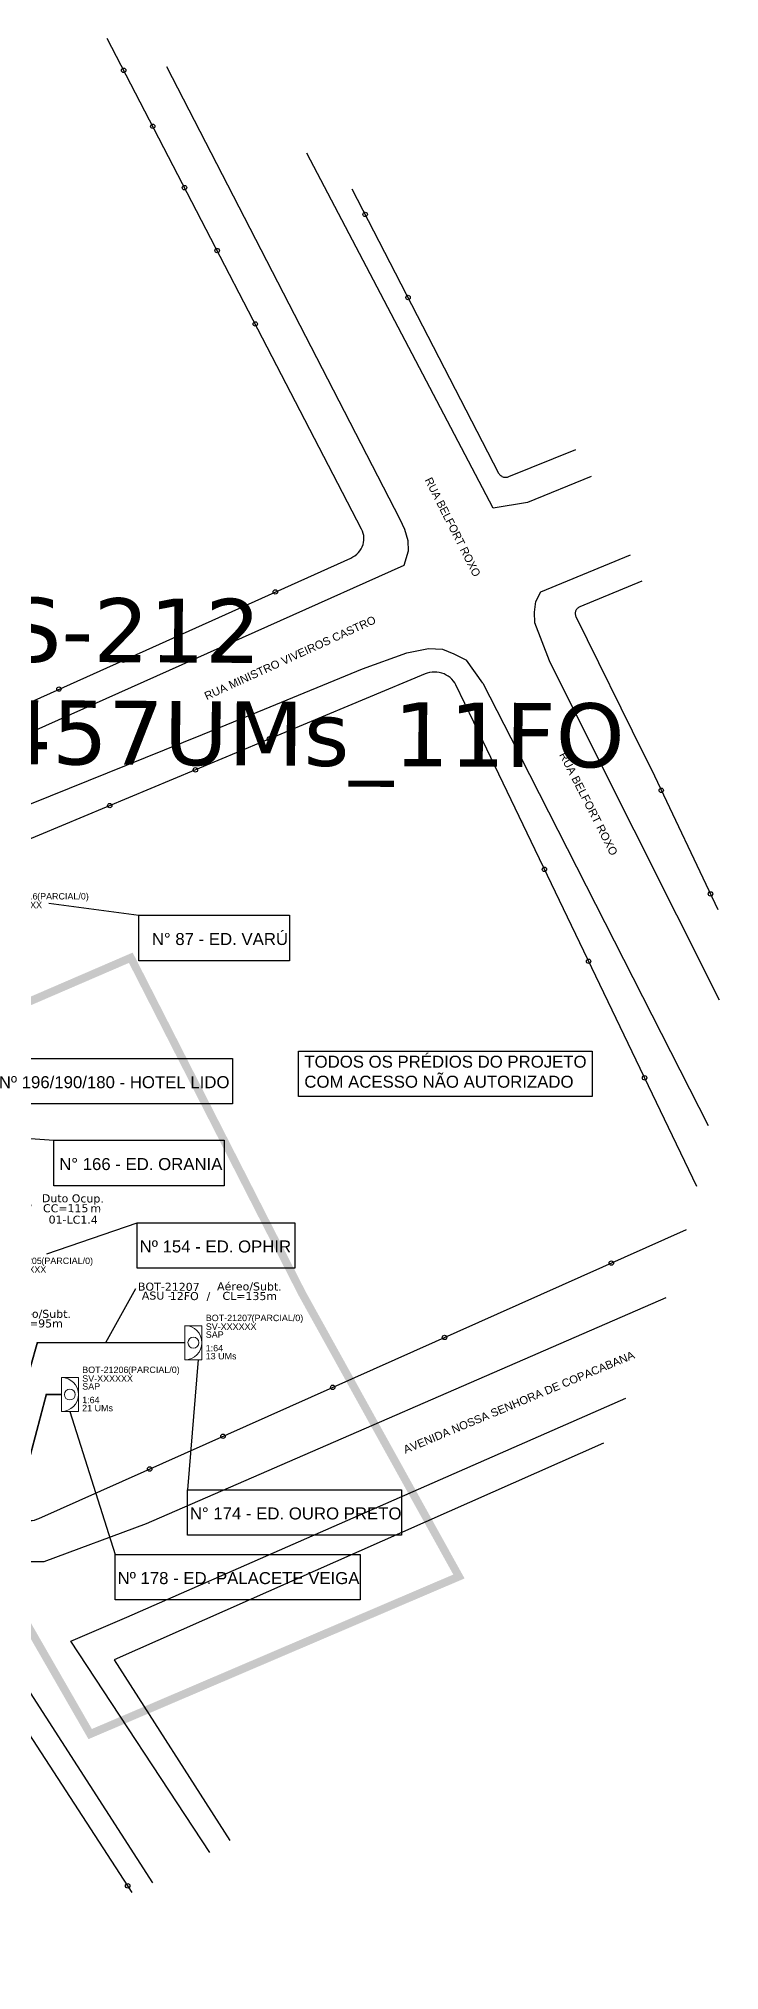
# Model space of a CAD drawing. Extents: x 31872 to 38560, y -10719 to -1519.
# Drawn here: x 35336 to 36187, y -10719 to -8305 of the extents above; entities that cross this region are included whole.
import ezdxf
from ezdxf.enums import TextEntityAlignment as Align

# ---------------------------------------------------------------- set-up
doc = ezdxf.new("R2010")
doc.units = ezdxf.units.DM
doc.header["$MEASUREMENT"] = 0
for name, color, linetype in [('10.0-Cartográfico', 252, 'Continuous'), ('10.3-Nome das Ruas', 252, 'Continuous'), ('20.8-Legenda', 1, 'Continuous'), ('CAP a instalar', 1, 'Continuous'), ('celulas gpon', 7, 'Continuous'), ('label_cabos', 7, 'Continuous'), ('Legenda', 1, 'Continuous'), ('Segmento de Logradouro Texto', 238, 'Continuous')]:
    doc.layers.add(name, color=color, linetype=linetype)
doc.layers.add("20.0-LEGENDA DOS CDO'S", color=1, linetype='Continuous', lineweight=0)
doc.layers.add('20.1-CDO_INTERIOR', color=1, linetype='Continuous', lineweight=0)
doc.layers.add('EXTRA', color=50, linetype='Continuous', plot=False)
doc.styles.add('ARIAL', font='arial.ttf')
doc.styles.add('DIGICADE', font='arial.ttf')
doc.styles.add('siredit', font='verdana.ttf')
doc.linetypes.add('FENCELINE1', pattern='A,0.25,-0.1,[133,ltypeshp.shx,S=0.1,R=0,X=-0.1,Y=0],-0.1,1', length=1.45)
doc.dimstyles.new('CC', dxfattribs={"dimtxt": 1, "dimasz": 2, "dimexe": 0.18, "dimexo": 0.0625, "dimgap": 0.09, "dimtad": 0, "dimdec": 0, "dimrnd": 1, "dimzin": 0, "dimdsep": 46, "dimtxsty": 'siredit', "dimblk": 'NONE', "dimcen": 0, "dimse1": 1, "dimse2": 1, "dimsd1": 1, "dimsd2": 1, "dimclrt": 7, "dimadec": 0, "dimazin": 0, "dimtfac": 1, "dimtdec": 0, "dimtofl": 0, "dimtmove": 0, "dimatfit": 3, "dimfxl": 0, "dimtolj": 1, "dimtzin": 0, "dimarcsym": 0})
doc.dimstyles.new('CL', dxfattribs={"dimtxt": 1, "dimasz": 2, "dimexe": 0.18, "dimexo": 0.0625, "dimgap": 0.09, "dimtad": 0, "dimdec": 0, "dimrnd": 1, "dimzin": 0, "dimdsep": 46, "dimtxsty": 'siredit', "dimblk": 'NONE', "dimcen": 0, "dimse1": 1, "dimse2": 1, "dimsd1": 1, "dimsd2": 1, "dimclrt": 7, "dimadec": 0, "dimazin": 0, "dimtfac": 1, "dimtdec": 0, "dimtofl": 0, "dimtmove": 0, "dimatfit": 3, "dimfxl": 0, "dimtolj": 1, "dimtzin": 0, "dimarcsym": 0})

# ---------------------------------------------------------------- blocks, each defined once
blk = doc.blocks.new('DV')
at = {"linetype": 'Continuous'}
blk.add_circle((0, 0), 0.00000275, dxfattribs=at)
blk = doc.blocks.new('CDOI_CT_DRT')
at = {"layer": '20.1-CDO_INTERIOR', "color": 8, "lineweight": 18}
blk.add_lwpolyline([(2.13, -2.13), (2.13, 2.12), (0, 2.12), (0, -2.13)], close=True, dxfattribs=at)
blk.add_circle((1.06, 0), 0.68, dxfattribs=at)
blk.add_arc((0, 0), 2.13, 269.9724, 89.9724, dxfattribs=at)
at = {"layer": "20.0-LEGENDA DOS CDO'S", "color": 8, "style": 'ARIAL'}
for tag, p in [('CDO_N', (2.61, 2.69)), ('SURVEY', (2.61, 1.6)), ('SAP', (2.61, 0.61)), ('1:XX', (2.6, -1.08)), ('UMS', (2.6, -2.09))]:
    blk.add_attdef(tag, p, '', height=0.8, rotation=359.9724, dxfattribs=at)
blk.add_attdef('FIBRAS_UTILIZADAS', text='', height=0.8, rotation=359.9724, dxfattribs=at).set_placement((10.32, 2.69), align=Align.CENTER)
blk = doc.blocks.new('_None')
blk = doc.blocks.new('Inst CB DT OCUP CFOA-SM-ASU-120-S-12')
at = {"layer": 'label_cabos', "color": 0, "style": 'siredit'}
for tag, flags, p in [('ID_ATIVIDADE', 3, (1.31, 2.67)), ('FATOR', 1, (11.56, 2.55))]:
    blk.add_attdef(tag, text='', height=1, rotation=359.69, dxfattribs=dict(at, flags=flags)).set_placement(p, align=Align.MIDDLE_CENTER)
for tag, p in [('TIPO_CABO', (1.26, 0)), ('DESTINO_CABO', (3.13, 1.26)), ('CABO', (4.69, -0.05)), ('/', (7.71, -0.05)), ('LANCE', (10.91, 0)), ('TIPO_CABO', (13.11, 1.24)), ('UND', (15.96, 0)), ('FID', (13.15, -1.41))]:
    blk.add_attdef(tag, text='', height=1, rotation=359.69, dxfattribs=at).set_placement(p, align=Align.MIDDLE_CENTER)
blk.add_attdef('QTDE', (12.43, -0.47), '', height=1, rotation=359.69, dxfattribs=at)
blk = doc.blocks.new('LEGENDA DOS CABOS')
at = {"layer": 'EXTRA', "style": 'siredit'}
for tag, p in [('ID', (4.6, 0.97)), ('XX', (9.03, 0.97))]:
    blk.add_attdef(tag, text='', height=0.48, rotation=359.69, dxfattribs=at).set_placement(p, align=Align.MIDDLE_CENTER)
at = {"layer": 'Legenda', "color": 7, "style": 'siredit'}
for tag, p in [('TIPO_CABO', (1.31, 0)), ('CABO', (4.69, -0.05)), ('/', (6.81, -0.05)), ('METROS', (10.03, -0.05))]:
    blk.add_attdef(tag, text='', height=0.8, rotation=359.69, dxfattribs=at).set_placement(p, align=Align.MIDDLE_CENTER)

msp = doc.modelspace()

# ---------------------------------------------------------------- linework, layer by layer
at = {"color": 3}
for points in [[(35460.8, -9400.2), (35649.1, -9400.2), (35649.1, -9457), (35460.8, -9457)], [(35279.2, -9579.1), (35578.2, -9579.1), (35578.2, -9635.9), (35279.2, -9635.9)], [(35660.5, -9569.9), (36027.4, -9569.9), (36027.4, -9626.7), (35660.5, -9626.7)], [(35354.7, -9681.4), (35567.4, -9681.4), (35567.4, -9738.2), (35354.7, -9738.2)], [(35459, -9784.4), (35656, -9784.4), (35656, -9841.2), (35459, -9841.2)], [(35521.7, -10118), (35789.1, -10118), (35789.1, -10174.8), (35521.7, -10174.8)], [(35431.4, -10198.8), (35737.6, -10198.8), (35737.6, -10255.6), (35431.4, -10255.6)]]:
    msp.add_lwpolyline(points, close=True, dxfattribs=at)
at = {"layer": '10.0-Cartográfico'}
for points in [[(35247.2, -9168.8), (35725.8, -8953.9), (35728.5, -8952.5), (35731, -8950.9), (35733.3, -8949), (35735.4, -8947), (35737.3, -8944.7), (35738.9, -8942.3), (35740.1, -8939.7), (35741.2, -8937), (35741.9, -8934.3), (35742.3, -8931.5), (35742.3, -8928.6), (35742.1, -8925.8), (35741.5, -8923), (35740.5, -8920.3), (35739.4, -8917.8), (35421.4, -8304.8)], [(35495.7, -8339.8), (35787.2, -8905.1), (35792.9, -8917.9), (35797.3, -8932.1), (35797.5, -8945.1), (35792.1, -8963.2), (35328.3, -9170.6)], [(36026.4, -8851.9), (35946.7, -8884.6), (35903.8, -8891.5), (35670.7, -8448.1)], [(35727.2, -8492.3), (35910.6, -8847.7), (35911.1, -8848.6), (35911.7, -8849.4), (35912.4, -8850.1), (35913.1, -8850.8), (35914, -8851.3), (35914.8, -8851.9), (35915.8, -8852.2), (35916.7, -8852.6), (35917.7, -8852.7), (35918.7, -8852.9), (35919.8, -8852.9), (35920.7, -8852.9), (35921.7, -8852.7), (35922.7, -8852.4), (35923.4, -8852.1), (36007, -8818.3)], [(35974.1, -9082.3), (35955.8, -9034.9), (35955.6, -9021.6), (35957, -9008.2), (35963.3, -8996.2), (36075.6, -8950)], [(36089.8, -8982.7), (36012.1, -9014.8), (36011.2, -9015.3), (36010.3, -9015.7), (36009.5, -9016.4), (36008.9, -9017), (36008.2, -9017.7), (36007.6, -9018.6), (36007.1, -9019.4), (36006.8, -9020.3), (36006.6, -9021.2), (36006.4, -9022.1), (36006.3, -9023.1), (36006.4, -9024), (36006.5, -9025), (36006.8, -9025.9), (36007.2, -9026.8)], [(36007.2, -9026.8), (36091.8, -9198.3)], [(35618.2, -9142.6), (35740.6, -9092.4), (35795.9, -9072.3), (35823, -9066.7), (35840.3, -9067.8), (35854.7, -9073.6), (35870.6, -9081.4)], [(35890.8, -9182.4), (35857.2, -9112.4), (35855.8, -9109.9), (35854.1, -9107.5), (35852.3, -9105.3), (35850.1, -9103.3), (35847.7, -9101.5), (35845.2, -9100), (35842.4, -9098.7), (35839.6, -9097.6), (35836.5, -9096.9), (35833.5, -9096.5), (35830.5, -9096.4), (35827.5, -9096.5), (35824.4, -9096.9), (35821.4, -9097.6), (35818.7, -9098.6), (35671.4, -9160.1)], [(35891, -9110.4), (35870.6, -9081.4)], [(36026.8, -9187.5), (35974.1, -9082.3)], [(35891, -9110.4), (35925.7, -9178.4)], [(36119.6, -9878.2), (35470, -10160.8), (35342.2, -10208), (35322.2, -10208.3), (35305.5, -10198.7), (35290.1, -10186.8), (34910.3, -9484.8), (34913.6, -9463), (34914.6, -9449.9), (34921.5, -9435.6), (35112.8, -9346.8), (35540.5, -9174.4), (35618.2, -9142.6)], [(35671.4, -9160.1), (35224.3, -9346.9), (34965.2, -9454.6), (34962.5, -9456), (34960, -9457.7), (34957.7, -9459.5), (34955.6, -9461.6), (34953.7, -9463.8), (34952.1, -9466.2), (34950.8, -9468.8), (34949.9, -9471.5), (34949.1, -9474.2), (34948.8, -9477), (34948.7, -9479.9), (34948.9, -9482.7), (34949.6, -9485.5), (34950.4, -9488.2), (34951.5, -9490.5)], [(36158.2, -9739.1), (35890.8, -9182.4)], [(35925.7, -9178.4), (36172.3, -9662.8)], [(36186.5, -9506.2), (36026.8, -9187.5)], [(36091.8, -9198.3), (36101.6, -9218.1), (36184.7, -9393.1)], [(34951.5, -9490.5), (35138, -9843.1), (35296.8, -10142.2), (35298.4, -10144.6), (35300.2, -10146.9), (35302.3, -10149), (35304.6, -10150.9), (35307, -10152.5), (35309.8, -10153.9), (35312.5, -10155.1), (35315.5, -10155.9), (35318.5, -10156.5), (35321.5, -10156.8), (35324.5, -10156.7), (35327.6, -10156.4), (35330.6, -10155.9), (35333.5, -10155), (35336, -10154), (36145.3, -9792.9)], [(35549.5, -10571.2), (35376, -10307.1), (35446, -10277.3), (36069.4, -10003.8)], [(36041.7, -10059.9), (35430.2, -10330.8), (35574.7, -10556.3)], [(34631.6, -10707.1), (34769.6, -10630.3), (35192.2, -10397.4), (35277.4, -10352.8), (35305.5, -10341.4), (35478, -10609.2)], [(35452.5, -10621.4), (35303.1, -10390.9), (34687.5, -10718.7)]]:
    msp.add_lwpolyline(points, dxfattribs=at)
at = {"layer": 'CAP a instalar', "color": 8, "linetype": 'FENCELINE1', "ltscale": 5, "const_width": 2}
for points in [[(35225.3, -10264.5), (35244.5, -10250.1), (35334.1, -9934.3), (35518.5, -9934.3)], [(35225.3, -10264.5), (35277.3, -10257), (35345.3, -9999.1), (35364.1, -9999.1)]]:
    msp.add_lwpolyline(points, dxfattribs=at)
at = {"layer": 'celulas gpon', "color": 116, "linetype": 'Continuous', "lineweight": 200, "const_width": 10}
msp.add_lwpolyline([(34555.7, -8847.5), (34410, -8917.9), (34604.7, -9310.3), (34646.8, -9290.2), (34807.8, -9602.9), (35065.2, -10111.4), (35185.3, -10044), (35302.1, -10253), (35400.1, -10423.4), (35861, -10226.5), (35665, -9872.9), (35450.9, -9453.3), (35284.1, -9525.3), (35156.2, -9281.2), (34861.8, -9416.1), (34555.7, -8847.5)], dxfattribs=at)

# ---------------------------------------------------------------- block references
at = {"layer": '10.0-Cartográfico', "xscale": 1000000, "yscale": 1000000, "zscale": 1000000}
for p in [(35442, -8344.4), (35478.3, -8414.3), (35518, -8491), (35743.8, -8524.4), (35558.8, -8569.6), (35797.4, -8628.3), (35606.4, -8661.3), (35631.5, -8996.2), (35441.6, -9081.5), (35361.1, -9117.6), (35624.2, -9179.8), (35531.7, -9218.5), (36113.9, -9244.1), (35424.6, -9263.2), (35967.9, -9342.8), (36175.4, -9373.5), (36023, -9457.7), (36093, -9603.4), (36051.5, -9834.8), (35843, -9927.8), (35703.3, -9990.1), (35566.1, -10051.3), (35474.5, -10092.2), (35447, -10613)]:
    msp.add_blockref('DV', p, dxfattribs=at)
at = {"layer": '20.1-CDO_INTERIOR', "xscale": 10, "yscale": 10, "zscale": 10}
for p, values in [((35250.5, -9407.4), {'CDO_N': 'BOT-21216', 'FIBRAS_UTILIZADAS': '        (PARCIAL/0)', 'SURVEY': 'SV-XXXXXX', 'SAP': 'SAP', '1:XX': '1:64', 'UMS': '22 UMs'}), ((35255.8, -9862.9), {'CDO_N': 'BOT-21205', 'FIBRAS_UTILIZADAS': '        (PARCIAL/0)', 'SURVEY': 'SV-XXXXXX', 'SAP': 'SAP', '1:XX': '1:64', 'UMS': '18 UMs'}), ((35518.5, -9934.3), {'CDO_N': 'BOT-21207', 'FIBRAS_UTILIZADAS': '        (PARCIAL/0)', 'SURVEY': 'SV-XXXXXX', 'SAP': 'SAP', '1:XX': '1:64', 'UMS': '13 UMs'}), ((35364.1, -9999.1), {'CDO_N': 'BOT-21206', 'FIBRAS_UTILIZADAS': '        (PARCIAL/0)', 'SURVEY': 'SV-XXXXXX', 'SAP': 'SAP', '1:XX': '1:64', 'UMS': '21 UMs'})]:
    msp.add_blockref('CDOI_CT_DRT', p, dxfattribs=at).add_auto_attribs(values)
at = {"layer": 'label_cabos', "color": 0, "lineweight": 0}
ref = msp.add_blockref('Inst CB DT OCUP CFOA-SM-ASU-120-S-12', (35247.5, -9766.5), dxfattribs=dict(at, xscale=10, yscale=10, zscale=10))
ref.add_attrib('DESTINO_CABO', 'BOT-21204', dxfattribs={"color": 0, "height": 10, "rotation": 359.69, "style": 'siredit'}).set_placement((35278.8, -9753.8), align=Align.MIDDLE_CENTER)
ref.add_attrib('CABO', '12FO', dxfattribs={"color": 0, "height": 10, "rotation": 359.69, "style": 'siredit'}).set_placement((35294.3, -9767), align=Align.MIDDLE_CENTER)
ref.add_attrib('TIPO_CABO', 'Duto Ocup.', dxfattribs={"color": 0, "height": 10, "rotation": 359.69, "style": 'siredit'}).set_placement((35378.5, -9754), align=Align.MIDDLE_CENTER)
ref.add_attrib('/', '/', dxfattribs={"color": 0, "height": 10, "rotation": 359.69, "style": 'siredit'}).set_placement((35324.6, -9767), align=Align.MIDDLE_CENTER)
ref.add_attrib('TIPO_CABO', 'ASU - ', dxfattribs={"color": 0, "height": 10, "rotation": 359.69, "style": 'siredit'}).set_placement((35260.1, -9766.5), align=Align.MIDDLE_CENTER)
ref.add_attrib('FID', '01-LC1.4', dxfattribs={"color": 0, "height": 10, "rotation": 359.69, "style": 'siredit'}).set_placement((35378.9, -9780.6), align=Align.MIDDLE_CENTER)
ref.add_attrib('LANCE', 'CC=', dxfattribs={"color": 0, "height": 10, "rotation": 359.69, "style": 'siredit'}).set_placement((35356.5, -9766.4), align=Align.MIDDLE_CENTER)
ref.add_attrib('QTDE', '115', (35371.7, -9771.2), dxfattribs={"color": 0, "height": 10, "rotation": 359.69, "style": 'siredit'})
ref.add_attrib('UND', 'm', dxfattribs={"color": 0, "height": 10, "rotation": 359.69, "style": 'siredit'}).set_placement((35407.1, -9766.4), align=Align.MIDDLE_CENTER)
ref = msp.add_blockref('LEGENDA DOS CABOS', (35456, -9880.7), dxfattribs=dict(at, xscale=10, yscale=10, zscale=10))
ref.add_attrib('ID', 'BOT-21207', dxfattribs={"color": 0, "height": 10, "rotation": 359.69, "style": 'siredit'}).set_placement((35498.4, -9864.4), align=Align.MIDDLE_CENTER)
ref.add_attrib('CABO', '12FO', dxfattribs={"color": 0, "height": 10, "rotation": 359.69, "style": 'siredit'}).set_placement((35517.7, -9876), align=Align.MIDDLE_CENTER)
ref.add_attrib('METROS', 'CL=135m', dxfattribs={"color": 0, "height": 10, "rotation": 359.69, "style": 'siredit'}).set_placement((35599.6, -9876), align=Align.MIDDLE_CENTER)
ref.add_attrib('XX', 'Aéreo/Subt.', dxfattribs={"color": 0, "height": 10, "rotation": 359.69, "style": 'siredit'}).set_placement((35599.1, -9864), align=Align.MIDDLE_CENTER)
ref.add_attrib('/', '/', dxfattribs={"color": 0, "height": 10, "rotation": 359.69, "style": 'siredit'}).set_placement((35547.9, -9876), align=Align.MIDDLE_CENTER)
ref.add_attrib('TIPO_CABO', 'ASU -', dxfattribs={"color": 0, "height": 10, "rotation": 359.69, "style": 'siredit'}).set_placement((35483.4, -9875.5), align=Align.MIDDLE_CENTER)
ref = msp.add_blockref('LEGENDA DOS CABOS', (35192.6, -9914.9), dxfattribs=dict(at, xscale=10, yscale=10, zscale=10))
ref.add_attrib('ID', 'BOT-21205', dxfattribs={"color": 0, "height": 10, "rotation": 359.69, "style": 'siredit'}).set_placement((35235, -9898.6), align=Align.MIDDLE_CENTER)
ref.add_attrib('CABO', '12FO', dxfattribs={"color": 0, "height": 10, "rotation": 359.69, "style": 'siredit'}).set_placement((35254.3, -9910.2), align=Align.MIDDLE_CENTER)
ref.add_attrib('METROS', 'CL=95m', dxfattribs={"color": 0, "height": 10, "rotation": 359.69, "style": 'siredit'}).set_placement((35336.2, -9910.2), align=Align.MIDDLE_CENTER)
ref.add_attrib('XX', 'Aéreo/Subt.', dxfattribs={"color": 0, "height": 10, "rotation": 359.69, "style": 'siredit'}).set_placement((35335.7, -9898.2), align=Align.MIDDLE_CENTER)
ref.add_attrib('/', '/', dxfattribs={"color": 0, "height": 10, "rotation": 359.69, "style": 'siredit'}).set_placement((35284.6, -9910.2), align=Align.MIDDLE_CENTER)
ref.add_attrib('TIPO_CABO', 'ASU -', dxfattribs={"color": 0, "height": 10, "rotation": 359.69, "style": 'siredit'}).set_placement((35220, -9909.7), align=Align.MIDDLE_CENTER)

# ---------------------------------------------------------------- texts
at = {"color": 0, "char_height": 15, "width": 735.75, "attachment_point": 1, "style": 'ARIAL'}
for s, insert in [('\\C3;N° 87 - ED. VARÚ', (35477.2, -9422.4)), ('\\C3;TODOS OS PRÉDIOS DO PROJETO \\PCOM ACESSO NÃO AUTORIZADO', (35667.8, -9575.7)), ('\\C3;Nº 196/190/180 - HOTEL LIDO', (35285.9, -9601.3)), ('\\C3;N° 166 - ED. ORANIA', (35361.4, -9703.6)), ('\\C3;Nº 154 - ED. OPHIR', (35462, -9806.6)), ('\\C3;N° 174 - ED. OURO PRETO', (35524.7, -10140.2)), ('\\C3;Nº 178 - ED. PALACETE VEIGA', (35434.4, -10221))]:
    msp.add_mtext(s, dxfattribs=dict(at, insert=insert))
at = {"layer": '10.3-Nome das Ruas'}
msp.add_text('RUA BELFORT ROXO', height=10, rotation=296.8022, dxfattribs=at).set_placement((35818, -8856.3))
at = {"layer": '20.8-Legenda', "color": 116, "style": 'siredit'}
for s, p in [('CEOS-212', (35337.9, -9043.5)), ('RS: 457UMs_11FO', (35566.6, -9172.8))]:
    msp.add_text(s, height=80, rotation=359.69, dxfattribs=at).set_placement(p, align=Align.MIDDLE_CENTER)
at = {"layer": 'Segmento de Logradouro Texto', "color": 7, "linetype": 'Continuous', "style": 'DIGICADE'}
for s, rotation, p in [('RUA MINISTRO VIVEIROS CASTRO', 24.4957, (35545.7, -9131.5)), ('RUA BELFORT ROXO', 297.0243, (35986.1, -9199.5)), ('AVENIDA NOSSA SENHORA DE COPACABANA', 22.6081, (35794.2, -10073.1))]:
    msp.add_text(s, height=10, rotation=rotation, dxfattribs=at).set_placement(p)

# ---------------------------------------------------------------- leaders
at = {"color": 3}
for points in [[(35348.5, -9385.3), (35460.8, -9400.2)], [(35264.1, -9674.6), (35354.7, -9681.4)], [(35346, -9823.5), (35459, -9784.4)], [(35534.9, -9955.5), (35521.7, -10118)], [(35374.7, -10020.3), (35431.4, -10198.8)]]:
    msp.add_leader(points, dimstyle='CL', override={"dimgap": 0.09, "dimtad": 0}, dxfattribs=at)
at = {"layer": 'label_cabos'}
msp.add_leader([(35419.5, -9934.2), (35457.3, -9866.6)], dimstyle='CC', override={"dimgap": 0.09, "dimtad": 0}, dxfattribs=at)

doc.saveas('drawing.dxf')
